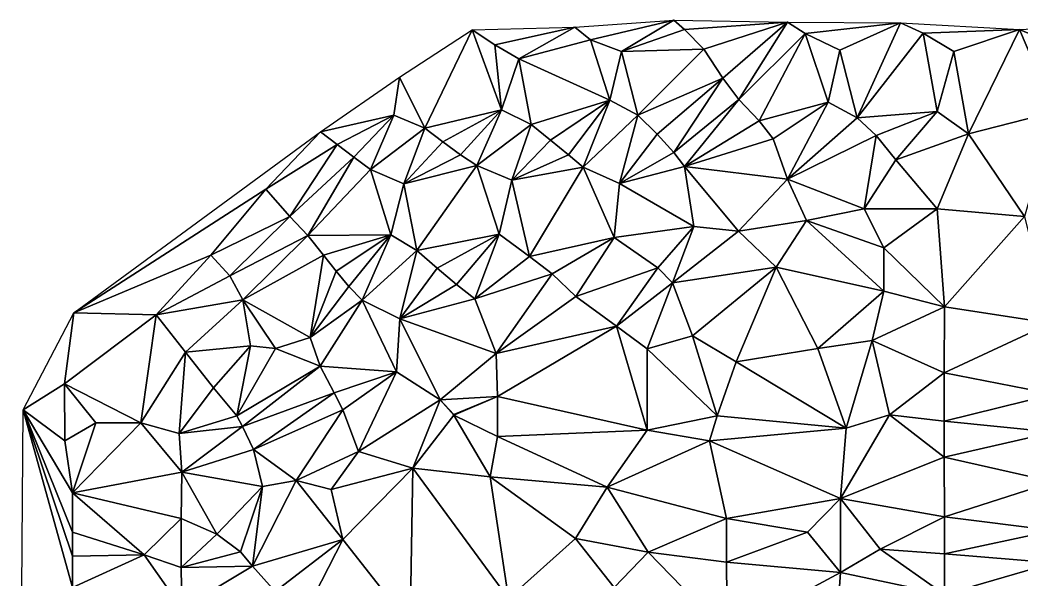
# Model space of a CAD drawing. Header units: metres. Extents: x 247432 to 247897, y 6708793 to 6709359.
# Drawn here: x 247432.2 to 247700.9, y 6709209 to 6709359.2 of the extents above; entities that cross this region are included whole.
import ezdxf

# ---------------------------------------------------------------- set-up
doc = ezdxf.new("R2010")
doc.units = ezdxf.units.M

msp = doc.modelspace()

# ---------------------------------------------------------------- linework, layer by layer
for points in [[(247607.55, 6709359.17, 18.79), (247585.16, 6709353.84, 14.72), (247580.96, 6709357.25, 12.45)], [(247607.55, 6709359.17, 18.79), (247593.5, 6709350.75, 17.73), (247585.16, 6709353.84, 14.72)], [(247610.4, 6709356.65, 20.35), (247593.5, 6709350.75, 17.73), (247607.55, 6709359.17, 18.79)], [(247638.01, 6709358.6, 27.05), (247610.4, 6709356.65, 20.35), (247607.55, 6709359.17, 18.79)], [(247638.01, 6709358.6, 27.05), (247615.58, 6709351.39, 23.18), (247610.4, 6709356.65, 20.35)], [(247638.01, 6709358.6, 27.05), (247620.7, 6709343.6, 26.31), (247615.58, 6709351.39, 23.18)], [(247625, 6709337.89, 28.84), (247620.7, 6709343.6, 26.31), (247638.01, 6709358.6, 27.05)], [(247642.73, 6709355.59, 28.81), (247625, 6709337.89, 28.84), (247638.01, 6709358.6, 27.05)], [(247668.36, 6709358.46, 32.58), (247642.73, 6709355.59, 28.81), (247638.01, 6709358.6, 27.05)], [(247668.36, 6709358.46, 32.58), (247652.06, 6709351.13, 31.74), (247642.73, 6709355.59, 28.81)], [(247668.36, 6709358.46, 32.58), (247656.71, 6709332.99, 37.3), (247652.06, 6709351.13, 31.74)], [(247674.43, 6709355.67, 34.39), (247656.71, 6709332.99, 37.3), (247668.36, 6709358.46, 32.58)], [(247700.2, 6709356.66, 37.79), (247674.43, 6709355.67, 34.39), (247668.36, 6709358.46, 32.58)], [(247731.2, 6709358.18, 41.21), (247709.69, 6709352.62, 40.19), (247700.2, 6709356.66, 37.79)], [(247553.5, 6709356.51, 6.28), (247540.77, 6709330.14, 11.91), (247533.98, 6709343.82, 6.29)], [(247561.33, 6709335.12, 14.75), (247540.77, 6709330.14, 11.91), (247553.5, 6709356.51, 6.28)], [(247580.96, 6709357.25, 12.45), (247559.55, 6709352.51, 9.09), (247553.5, 6709356.51, 6.28)], [(247561.33, 6709335.12, 14.75), (247553.5, 6709356.51, 6.28), (247559.55, 6709352.51, 9.09)], [(247580.96, 6709357.25, 12.45), (247565.93, 6709348.79, 11.66), (247559.55, 6709352.51, 9.09)], [(247585.16, 6709353.84, 14.72), (247565.93, 6709348.79, 11.66), (247580.96, 6709357.25, 12.45)], [(247615.58, 6709351.39, 23.18), (247593.5, 6709350.75, 17.73), (247610.4, 6709356.65, 20.35)], [(247642.73, 6709355.59, 28.81), (247630.38, 6709332.13, 31.63), (247625, 6709337.89, 28.84)], [(247648.96, 6709337.14, 34.64), (247630.38, 6709332.13, 31.63), (247642.73, 6709355.59, 28.81)], [(247648.96, 6709337.14, 34.64), (247642.73, 6709355.59, 28.81), (247652.06, 6709351.13, 31.74)], [(247678.14, 6709334.62, 40.25), (247656.71, 6709332.99, 37.3), (247674.43, 6709355.67, 34.39)], [(247700.2, 6709356.66, 37.79), (247682.61, 6709350.7, 37), (247674.43, 6709355.67, 34.39)], [(247678.14, 6709334.62, 40.25), (247674.43, 6709355.67, 34.39), (247682.61, 6709350.7, 37)], [(247686.58, 6709328.69, 42.16), (247682.61, 6709350.7, 37), (247700.2, 6709356.66, 37.79)], [(247709.65, 6709334.57, 43.07), (247686.58, 6709328.69, 42.16), (247700.2, 6709356.66, 37.79)], [(247709.65, 6709334.57, 43.07), (247700.2, 6709356.66, 37.79), (247709.69, 6709352.62, 40.19)], [(247561.33, 6709335.12, 14.75), (247559.55, 6709352.51, 9.09), (247565.93, 6709348.79, 11.66)], [(247590.38, 6709337.69, 20.41), (247565.93, 6709348.79, 11.66), (247585.16, 6709353.84, 14.72)], [(247590.38, 6709337.69, 20.41), (247585.16, 6709353.84, 14.72), (247593.5, 6709350.75, 17.73)], [(247597.84, 6709333.68, 23.14), (247590.38, 6709337.69, 20.41), (247593.5, 6709350.75, 17.73)], [(247615.58, 6709351.39, 23.18), (247597.84, 6709333.68, 23.14), (247593.5, 6709350.75, 17.73)], [(247620.7, 6709343.6, 26.31), (247597.84, 6709333.68, 23.14), (247615.58, 6709351.39, 23.18)], [(247656.71, 6709332.99, 37.3), (247648.96, 6709337.14, 34.64), (247652.06, 6709351.13, 31.74)], [(247686.58, 6709328.69, 42.16), (247678.14, 6709334.62, 40.25), (247682.61, 6709350.7, 37)], [(247569.29, 6709331.15, 17.52), (247561.33, 6709335.12, 14.75), (247565.93, 6709348.79, 11.66)], [(247590.38, 6709337.69, 20.41), (247569.29, 6709331.15, 17.52), (247565.93, 6709348.79, 11.66)], [(247532.45, 6709333.64, 9.05), (247512.75, 6709329.19, 6.28), (247533.98, 6709343.82, 6.29)], [(247540.77, 6709330.14, 11.91), (247532.45, 6709333.64, 9.05), (247533.98, 6709343.82, 6.29)], [(247620.7, 6709343.6, 26.31), (247603.05, 6709328.55, 25.37), (247597.84, 6709333.68, 23.14)], [(247620.7, 6709343.6, 26.31), (247607.5, 6709323.67, 27.25), (247603.05, 6709328.55, 25.37)], [(247625, 6709337.89, 28.84), (247607.5, 6709323.67, 27.25), (247620.7, 6709343.6, 26.31)], [(247590.38, 6709337.69, 20.41), (247574.46, 6709327, 19.54), (247569.29, 6709331.15, 17.52)], [(247590.38, 6709337.69, 20.41), (247579.27, 6709323.06, 21.42), (247574.46, 6709327, 19.54)], [(247583.22, 6709319.74, 23.15), (247579.27, 6709323.06, 21.42), (247590.38, 6709337.69, 20.41)], [(247597.84, 6709333.68, 23.14), (247583.22, 6709319.74, 23.15), (247590.38, 6709337.69, 20.41)], [(247625, 6709337.89, 28.84), (247610.41, 6709319.9, 28.77), (247607.5, 6709323.67, 27.25)], [(247630.38, 6709332.13, 31.63), (247610.41, 6709319.9, 28.77), (247625, 6709337.89, 28.84)], [(247648.96, 6709337.14, 34.64), (247634.14, 6709327.32, 33.56), (247630.38, 6709332.13, 31.63)], [(247648.96, 6709337.14, 34.64), (247638.01, 6709316.51, 35.47), (247634.14, 6709327.32, 33.56)], [(247656.71, 6709332.99, 37.3), (247638.01, 6709316.51, 35.47), (247648.96, 6709337.14, 34.64)], [(247532.45, 6709333.64, 9.05), (247517.27, 6709325.76, 8.06), (247512.75, 6709329.19, 6.28)], [(247532.45, 6709333.64, 9.05), (247521.69, 6709322.42, 9.94), (247517.27, 6709325.76, 8.06)], [(247526.16, 6709319.1, 11.91), (247521.69, 6709322.42, 9.94), (247532.45, 6709333.64, 9.05)], [(247540.77, 6709330.14, 11.91), (247526.16, 6709319.1, 11.91), (247532.45, 6709333.64, 9.05)], [(247561.33, 6709335.12, 14.75), (247545.59, 6709326.47, 13.86), (247540.77, 6709330.14, 11.91)], [(247561.33, 6709335.12, 14.75), (247550.33, 6709323.05, 15.74), (247545.59, 6709326.47, 13.86)], [(247554.68, 6709320.17, 17.52), (247550.33, 6709323.05, 15.74), (247561.33, 6709335.12, 14.75)], [(247569.29, 6709331.15, 17.52), (247554.68, 6709320.17, 17.52), (247561.33, 6709335.12, 14.75)], [(247597.84, 6709333.68, 23.14), (247592.97, 6709315.3, 26.13), (247583.22, 6709319.74, 23.15)], [(247603.05, 6709328.55, 25.37), (247592.97, 6709315.3, 26.13), (247597.84, 6709333.68, 23.14)], [(247678.14, 6709334.62, 40.25), (247661.79, 6709328.19, 39.44), (247656.71, 6709332.99, 37.3)], [(247678.14, 6709334.62, 40.25), (247667.1, 6709321.65, 41.3), (247661.79, 6709328.19, 39.44)], [(247686.58, 6709328.69, 42.16), (247667.1, 6709321.65, 41.3), (247678.14, 6709334.62, 40.25)], [(247709.65, 6709334.57, 43.07), (247701.59, 6709306.47, 44.11), (247686.58, 6709328.69, 42.16)], [(247569.29, 6709331.15, 17.52), (247564.12, 6709316.22, 20.39), (247554.68, 6709320.17, 17.52)], [(247574.46, 6709327, 19.54), (247564.12, 6709316.22, 20.39), (247569.29, 6709331.15, 17.52)], [(247634.14, 6709327.32, 33.56), (247610.41, 6709319.9, 28.77), (247630.38, 6709332.13, 31.63)], [(247661.79, 6709328.19, 39.44), (247638.01, 6709316.51, 35.47), (247656.71, 6709332.99, 37.3)], [(247512.75, 6709329.19, 6.28), (247498.14, 6709313.81, 6.3), (247446.67, 6709280.64, 6.31)], [(247517.27, 6709325.76, 8.06), (247498.14, 6709313.81, 6.3), (247512.75, 6709329.19, 6.28)], [(247540.77, 6709330.14, 11.91), (247535.09, 6709315.26, 14.81), (247526.16, 6709319.1, 11.91)], [(247545.59, 6709326.47, 13.86), (247535.09, 6709315.26, 14.81), (247540.77, 6709330.14, 11.91)], [(247607.5, 6709323.67, 27.25), (247592.97, 6709315.3, 26.13), (247603.05, 6709328.55, 25.37)], [(247661.79, 6709328.19, 39.44), (247658.59, 6709308.51, 40.6), (247638.01, 6709316.51, 35.47)], [(247667.1, 6709321.65, 41.3), (247658.59, 6709308.51, 40.6), (247661.79, 6709328.19, 39.44)], [(247686.58, 6709328.69, 42.16), (247678.12, 6709308.5, 42.8), (247667.1, 6709321.65, 41.3)], [(247701.59, 6709306.47, 44.11), (247678.12, 6709308.5, 42.8), (247686.58, 6709328.69, 42.16)], [(247517.27, 6709325.76, 8.06), (247504.59, 6709306.52, 9.02), (247498.14, 6709313.81, 6.3)], [(247521.69, 6709322.42, 9.94), (247504.59, 6709306.52, 9.02), (247517.27, 6709325.76, 8.06)], [(247550.33, 6709323.05, 15.74), (247535.09, 6709315.26, 14.81), (247545.59, 6709326.47, 13.86)], [(247579.27, 6709323.06, 21.42), (247564.12, 6709316.22, 20.39), (247574.46, 6709327, 19.54)], [(247638.01, 6709316.51, 35.47), (247610.41, 6709319.9, 28.77), (247634.14, 6709327.32, 33.56)], [(247554.68, 6709320.17, 17.52), (247535.09, 6709315.26, 14.81), (247550.33, 6709323.05, 15.74)], [(247583.22, 6709319.74, 23.15), (247564.12, 6709316.22, 20.39), (247579.27, 6709323.06, 21.42)], [(247610.41, 6709319.9, 28.77), (247592.97, 6709315.3, 26.13), (247607.5, 6709323.67, 27.25)], [(247509.43, 6709301.41, 11.96), (247504.59, 6709306.52, 9.02), (247521.69, 6709322.42, 9.94)], [(247526.16, 6709319.1, 11.91), (247509.43, 6709301.41, 11.96), (247521.69, 6709322.42, 9.94)], [(247554.68, 6709320.17, 17.52), (247538.6, 6709297.39, 20.38), (247535.09, 6709315.26, 14.81)], [(247560.7, 6709301.71, 23.31), (247538.6, 6709297.39, 20.38), (247554.68, 6709320.17, 17.52)], [(247560.7, 6709301.71, 23.31), (247554.68, 6709320.17, 17.52), (247564.12, 6709316.22, 20.39)], [(247678.12, 6709308.5, 42.8), (247658.59, 6709308.51, 40.6), (247667.1, 6709321.65, 41.3)], [(247531.64, 6709301.59, 17.73), (247509.43, 6709301.41, 11.96), (247526.16, 6709319.1, 11.91)], [(247531.64, 6709301.59, 17.73), (247526.16, 6709319.1, 11.91), (247535.09, 6709315.26, 14.81)], [(247583.22, 6709319.74, 23.15), (247568.83, 6709295.77, 25.94), (247564.12, 6709316.22, 20.39)], [(247591.56, 6709300.9, 28.69), (247568.83, 6709295.77, 25.94), (247583.22, 6709319.74, 23.15)], [(247591.56, 6709300.9, 28.69), (247583.22, 6709319.74, 23.15), (247592.97, 6709315.3, 26.13)], [(247612.94, 6709303.79, 31.84), (247592.97, 6709315.3, 26.13), (247610.41, 6709319.9, 28.77)], [(247624.9, 6709302.56, 33.96), (247612.94, 6709303.79, 31.84), (247610.41, 6709319.9, 28.77)], [(247638.01, 6709316.51, 35.47), (247624.9, 6709302.56, 33.96), (247610.41, 6709319.9, 28.77)], [(247538.6, 6709297.39, 20.38), (247531.64, 6709301.59, 17.73), (247535.09, 6709315.26, 14.81)], [(247568.83, 6709295.77, 25.94), (247560.7, 6709301.71, 23.31), (247564.12, 6709316.22, 20.39)], [(247612.94, 6709303.79, 31.84), (247591.56, 6709300.9, 28.69), (247592.97, 6709315.3, 26.13)], [(247643.1, 6709305.43, 37.22), (247624.9, 6709302.56, 33.96), (247638.01, 6709316.51, 35.47)], [(247658.59, 6709308.51, 40.6), (247643.1, 6709305.43, 37.22), (247638.01, 6709316.51, 35.47)], [(247498.14, 6709313.81, 6.3), (247483.34, 6709296.1, 6.27), (247446.67, 6709280.64, 6.31)], [(247504.59, 6709306.52, 9.02), (247483.34, 6709296.1, 6.27), (247498.14, 6709313.81, 6.3)], [(247663.84, 6709298.05, 41.91), (247643.1, 6709305.43, 37.22), (247658.59, 6709308.51, 40.6)], [(247678.12, 6709308.5, 42.8), (247663.84, 6709298.05, 41.91), (247658.59, 6709308.51, 40.6)], [(247678.12, 6709308.5, 42.8), (247680.09, 6709282.28, 42.38), (247663.84, 6709298.05, 41.91)], [(247701.59, 6709306.47, 44.11), (247680.09, 6709282.28, 42.38), (247678.12, 6709308.5, 42.8)], [(247504.59, 6709306.52, 9.02), (247488.49, 6709290.57, 7.92), (247483.34, 6709296.1, 6.27)], [(247509.43, 6709301.41, 11.96), (247488.49, 6709290.57, 7.92), (247504.59, 6709306.52, 9.02)], [(247643.1, 6709305.43, 37.22), (247634.99, 6709292.9, 35.94), (247624.9, 6709302.56, 33.96)], [(247663.85, 6709286.49, 41.78), (247634.99, 6709292.9, 35.94), (247643.1, 6709305.43, 37.22)], [(247663.84, 6709298.05, 41.91), (247663.85, 6709286.49, 41.78), (247643.1, 6709305.43, 37.22)], [(247701.59, 6709306.47, 44.11), (247708.65, 6709277.9, 43.12), (247680.09, 6709282.28, 42.38)], [(247509.43, 6709301.41, 11.96), (247491.95, 6709284.12, 9.8), (247488.49, 6709290.57, 7.92)], [(247513.61, 6709296.16, 14.74), (247491.95, 6709284.12, 9.8), (247509.43, 6709301.41, 11.96)], [(247531.64, 6709301.59, 17.73), (247513.61, 6709296.16, 14.74), (247509.43, 6709301.41, 11.96)], [(247531.64, 6709301.59, 17.73), (247517.01, 6709291.83, 16.8), (247513.61, 6709296.16, 14.74)], [(247531.64, 6709301.59, 17.73), (247520.37, 6709287.73, 18.67), (247517.01, 6709291.83, 16.8)], [(247531.64, 6709301.59, 17.73), (247523.99, 6709284.03, 20.39), (247520.37, 6709287.73, 18.67)], [(247538.6, 6709297.39, 20.38), (247523.99, 6709284.03, 20.39), (247531.64, 6709301.59, 17.73)], [(247560.7, 6709301.71, 23.31), (247544.03, 6709292.67, 22.58), (247538.6, 6709297.39, 20.38)], [(247560.7, 6709301.71, 23.31), (247549.28, 6709288.26, 24.44), (247544.03, 6709292.67, 22.58)], [(247560.7, 6709301.71, 23.31), (247554.21, 6709284.4, 25.94), (247549.28, 6709288.26, 24.44)], [(247568.83, 6709295.77, 25.94), (247554.21, 6709284.4, 25.94), (247560.7, 6709301.71, 23.31)], [(247612.94, 6709303.79, 31.84), (247603.29, 6709292.68, 31.88), (247591.56, 6709300.9, 28.69)], [(247612.94, 6709303.79, 31.84), (247607.14, 6709288.68, 32.98), (247603.29, 6709292.68, 31.88)], [(247624.9, 6709302.56, 33.96), (247607.14, 6709288.68, 32.98), (247612.94, 6709303.79, 31.84)], [(247634.99, 6709292.9, 35.94), (247607.14, 6709288.68, 32.98), (247624.9, 6709302.56, 33.96)], [(247591.56, 6709300.9, 28.69), (247574.89, 6709291.1, 27.75), (247568.83, 6709295.77, 25.94)], [(247591.56, 6709300.9, 28.69), (247581.22, 6709285.03, 29.64), (247574.89, 6709291.1, 27.75)], [(247603.29, 6709292.68, 31.88), (247581.22, 6709285.03, 29.64), (247591.56, 6709300.9, 28.69)], [(247483.34, 6709296.1, 6.27), (247468.73, 6709280.13, 6.23), (247446.67, 6709280.64, 6.31)], [(247488.49, 6709290.57, 7.92), (247468.73, 6709280.13, 6.23), (247483.34, 6709296.1, 6.27)], [(247509.99, 6709274, 17.71), (247491.95, 6709284.12, 9.8), (247513.61, 6709296.16, 14.74)], [(247517.01, 6709291.83, 16.8), (247509.99, 6709274, 17.71), (247513.61, 6709296.16, 14.74)], [(247538.6, 6709297.39, 20.38), (247534.09, 6709279.02, 23.61), (247523.99, 6709284.03, 20.39)], [(247544.03, 6709292.67, 22.58), (247534.09, 6709279.02, 23.61), (247538.6, 6709297.39, 20.38)], [(247680.09, 6709282.28, 42.38), (247663.85, 6709286.49, 41.78), (247663.84, 6709298.05, 41.91)], [(247574.89, 6709291.1, 27.75), (247554.21, 6709284.4, 25.94), (247568.83, 6709295.77, 25.94)], [(247491.95, 6709284.12, 9.8), (247468.73, 6709280.13, 6.23), (247488.49, 6709290.57, 7.92)], [(247517.01, 6709291.83, 16.8), (247520.37, 6709287.73, 18.67), (247509.99, 6709274, 17.71)], [(247549.28, 6709288.26, 24.44), (247534.09, 6709279.02, 23.61), (247544.03, 6709292.67, 22.58)], [(247574.89, 6709291.1, 27.75), (247559.85, 6709269.73, 29.19), (247554.21, 6709284.4, 25.94)], [(247574.89, 6709291.1, 27.75), (247581.22, 6709285.03, 29.64), (247559.85, 6709269.73, 29.19)], [(247603.29, 6709292.68, 31.88), (247592.13, 6709277.05, 32.66), (247581.22, 6709285.03, 29.64)], [(247607.14, 6709288.68, 32.98), (247592.13, 6709277.05, 32.66), (247603.29, 6709292.68, 31.88)], [(247634.99, 6709292.9, 35.94), (247612.57, 6709274.52, 35.25), (247607.14, 6709288.68, 32.98)], [(247634.99, 6709292.9, 35.94), (247624.24, 6709267.5, 36.18), (247612.57, 6709274.52, 35.25)], [(247634.99, 6709292.9, 35.94), (247646.19, 6709271.05, 37.64), (247624.24, 6709267.5, 36.18)], [(247663.85, 6709286.49, 41.78), (247646.19, 6709271.05, 37.64), (247634.99, 6709292.9, 35.94)], [(247554.21, 6709284.4, 25.94), (247534.09, 6709279.02, 23.61), (247549.28, 6709288.26, 24.44)], [(247607.14, 6709288.68, 32.98), (247600.38, 6709271, 34.26), (247592.13, 6709277.05, 32.66)], [(247612.57, 6709274.52, 35.25), (247600.38, 6709271, 34.26), (247607.14, 6709288.68, 32.98)], [(247523.99, 6709284.03, 20.39), (247509.99, 6709274, 17.71), (247520.37, 6709287.73, 18.67)], [(247663.85, 6709286.49, 41.78), (247660.73, 6709273.21, 40.08), (247646.19, 6709271.05, 37.64)], [(247680.09, 6709282.28, 42.38), (247660.73, 6709273.21, 40.08), (247663.85, 6709286.49, 41.78)], [(247491.95, 6709284.12, 9.8), (247476.56, 6709270.12, 8.78), (247468.73, 6709280.13, 6.23)], [(247494.02, 6709271.81, 12.07), (247476.56, 6709270.12, 8.78), (247491.95, 6709284.12, 9.8)], [(247509.99, 6709274, 17.71), (247500.72, 6709271.07, 14.69), (247491.95, 6709284.12, 9.8)], [(247500.72, 6709271.07, 14.69), (247494.02, 6709271.81, 12.07), (247491.95, 6709284.12, 9.8)], [(247523.99, 6709284.03, 20.39), (247512.72, 6709266.33, 20.4), (247509.99, 6709274, 17.71)], [(247533.14, 6709264.85, 26.12), (247512.72, 6709266.33, 20.4), (247523.99, 6709284.03, 20.39)], [(247533.14, 6709264.85, 26.12), (247523.99, 6709284.03, 20.39), (247534.09, 6709279.02, 23.61)], [(247559.85, 6709269.73, 29.19), (247534.09, 6709279.02, 23.61), (247554.21, 6709284.4, 25.94)], [(247592.13, 6709277.05, 32.66), (247559.85, 6709269.73, 29.19), (247581.22, 6709285.03, 29.64)], [(247433.02, 6709254.61, 10.61), (247446.67, 6709280.64, 6.31), (247444.17, 6709261.63, 8.9)], [(247468.73, 6709280.13, 6.23), (247444.17, 6709261.63, 8.9), (247446.67, 6709280.64, 6.31)], [(247468.73, 6709280.13, 6.23), (247464.59, 6709251.19, 9.88), (247444.17, 6709261.63, 8.9)], [(247476.56, 6709270.12, 8.78), (247464.59, 6709251.19, 9.88), (247468.73, 6709280.13, 6.23)], [(247680.09, 6709282.28, 42.38), (247680.08, 6709264.56, 40.65), (247660.73, 6709273.21, 40.08)], [(247708.65, 6709277.9, 43.12), (247680.08, 6709264.56, 40.65), (247680.09, 6709282.28, 42.38)], [(247544.87, 6709257.3, 29.22), (247533.14, 6709264.85, 26.12), (247534.09, 6709279.02, 23.61)], [(247559.85, 6709269.73, 29.19), (247544.87, 6709257.3, 29.22), (247534.09, 6709279.02, 23.61)], [(247708.65, 6709277.9, 43.12), (247709.32, 6709258.82, 40.96), (247680.08, 6709264.56, 40.65)], [(247592.13, 6709277.05, 32.66), (247560.27, 6709258.22, 30.64), (247559.85, 6709269.73, 29.19)], [(247600.35, 6709249.2, 34.59), (247560.27, 6709258.22, 30.64), (247592.13, 6709277.05, 32.66)], [(247600.38, 6709271, 34.26), (247600.35, 6709249.2, 34.59), (247592.13, 6709277.05, 32.66)], [(247612.57, 6709274.52, 35.25), (247619.14, 6709253, 35.89), (247600.38, 6709271, 34.26)], [(247624.24, 6709267.5, 36.18), (247619.14, 6709253, 35.89), (247612.57, 6709274.52, 35.25)], [(247494.02, 6709271.81, 12.07), (247484.09, 6709260.51, 11.28), (247476.56, 6709270.12, 8.78)], [(247494.02, 6709271.81, 12.07), (247490.33, 6709253.05, 13.22), (247484.09, 6709260.51, 11.28)], [(247500.72, 6709271.07, 14.69), (247490.33, 6709253.05, 13.22), (247494.02, 6709271.81, 12.07)], [(247512.72, 6709266.33, 20.4), (247500.72, 6709271.07, 14.69), (247509.99, 6709274, 17.71)], [(247660.73, 6709273.21, 40.08), (247653.72, 6709249.75, 36.9), (247646.19, 6709271.05, 37.64)], [(247660.73, 6709273.21, 40.08), (247665.35, 6709253.32, 38.63), (247653.72, 6709249.75, 36.9)], [(247680.08, 6709264.56, 40.65), (247665.35, 6709253.32, 38.63), (247660.73, 6709273.21, 40.08)], [(247474.85, 6709248.27, 11.97), (247464.59, 6709251.19, 9.88), (247476.56, 6709270.12, 8.78)], [(247484.09, 6709260.51, 11.28), (247474.85, 6709248.27, 11.97), (247476.56, 6709270.12, 8.78)], [(247512.72, 6709266.33, 20.4), (247490.33, 6709253.05, 13.22), (247500.72, 6709271.07, 14.69)], [(247560.27, 6709258.22, 30.64), (247544.87, 6709257.3, 29.22), (247559.85, 6709269.73, 29.19)], [(247619.14, 6709253, 35.89), (247600.35, 6709249.2, 34.59), (247600.38, 6709271, 34.26)], [(247646.19, 6709271.05, 37.64), (247653.72, 6709249.75, 36.9), (247624.24, 6709267.5, 36.18)], [(247512.72, 6709266.33, 20.4), (247491.85, 6709250.13, 14.71), (247490.33, 6709253.05, 13.22)], [(247516.45, 6709259.22, 23.18), (247491.85, 6709250.13, 14.71), (247512.72, 6709266.33, 20.4)], [(247533.14, 6709264.85, 26.12), (247516.45, 6709259.22, 23.18), (247512.72, 6709266.33, 20.4)], [(247653.72, 6709249.75, 36.9), (247619.14, 6709253, 35.89), (247624.24, 6709267.5, 36.18)], [(247533.14, 6709264.85, 26.12), (247518.76, 6709254.65, 24.76), (247516.45, 6709259.22, 23.18)], [(247533.14, 6709264.85, 26.12), (247522.95, 6709243.48, 26.69), (247518.76, 6709254.65, 24.76)], [(247544.87, 6709257.3, 29.22), (247522.95, 6709243.48, 26.69), (247533.14, 6709264.85, 26.12)], [(247680.08, 6709264.56, 40.65), (247680.08, 6709251.64, 39.19), (247665.35, 6709253.32, 38.63)], [(247709.32, 6709258.82, 40.96), (247680.08, 6709251.64, 39.19), (247680.08, 6709264.56, 40.65)], [(247433.02, 6709254.61, 10.61), (247444.17, 6709261.63, 8.9), (247444.18, 6709246.37, 11.61)], [(247464.59, 6709251.19, 9.88), (247452.5, 6709251.19, 9.85), (247444.17, 6709261.63, 8.9)], [(247444.18, 6709246.37, 11.61), (247444.17, 6709261.63, 8.9), (247452.5, 6709251.19, 9.85)], [(247490.33, 6709253.05, 13.22), (247474.85, 6709248.27, 11.97), (247484.09, 6709260.51, 11.28)], [(247516.45, 6709259.22, 23.18), (247494.85, 6709244.03, 17.49), (247491.85, 6709250.13, 14.71)], [(247518.76, 6709254.65, 24.76), (247494.85, 6709244.03, 17.49), (247516.45, 6709259.22, 23.18)], [(247709.32, 6709258.82, 40.96), (247709.32, 6709248.69, 39.51), (247680.08, 6709251.64, 39.19)], [(247544.87, 6709257.3, 29.22), (247537.57, 6709238.96, 29.41), (247522.95, 6709243.48, 26.69)], [(247544.87, 6709257.3, 29.22), (247548.57, 6709253.23, 30.19), (247537.57, 6709238.96, 29.41)], [(247560.27, 6709258.22, 30.64), (247548.57, 6709253.4, 30.19), (247544.87, 6709257.3, 29.22)], [(247548.57, 6709253.4, 30.19), (247548.57, 6709253.23, 30.19), (247544.87, 6709257.3, 29.22)], [(247560.27, 6709258.22, 30.64), (247548.57, 6709253.23, 30.19), (247548.57, 6709253.4, 30.19)], [(247560.27, 6709258.22, 30.64), (247560.26, 6709247.49, 30.93), (247548.57, 6709253.23, 30.19)], [(247600.35, 6709249.2, 34.59), (247560.26, 6709247.49, 30.93), (247560.27, 6709258.22, 30.64)], [(247432.21, 6709146.14, 30.16), (247433.02, 6709254.61, 10.61), (247446.32, 6709206.97, 20.27)], [(247433.02, 6709254.61, 10.61), (247446.31, 6709215.37, 18.16), (247446.32, 6709206.97, 20.27)], [(247446.31, 6709221.81, 16.75), (247446.31, 6709215.37, 18.16), (247433.02, 6709254.61, 10.61)], [(247433.02, 6709254.61, 10.61), (247444.18, 6709246.37, 11.61), (247446.31, 6709232.41, 14.63)], [(247446.31, 6709221.81, 16.75), (247433.02, 6709254.61, 10.61), (247446.31, 6709232.41, 14.63)], [(247491.85, 6709250.13, 14.71), (247474.85, 6709248.27, 11.97), (247490.33, 6709253.05, 13.22)], [(247518.76, 6709254.65, 24.76), (247506.28, 6709235.66, 23.08), (247494.85, 6709244.03, 17.49)], [(247522.95, 6709243.48, 26.69), (247506.28, 6709235.66, 23.08), (247518.76, 6709254.65, 24.76)], [(247558.3, 6709236.67, 30.54), (247537.57, 6709238.96, 29.41), (247548.57, 6709253.23, 30.19)], [(247560.26, 6709247.49, 30.93), (247558.3, 6709236.67, 30.54), (247548.57, 6709253.23, 30.19)], [(247619.14, 6709253, 35.89), (247617.12, 6709246.31, 34.96), (247600.35, 6709249.2, 34.59)], [(247653.72, 6709249.75, 36.9), (247617.12, 6709246.31, 34.96), (247619.14, 6709253, 35.89)], [(247665.35, 6709253.32, 38.63), (247652.22, 6709230.84, 34.39), (247653.72, 6709249.75, 36.9)], [(247680.08, 6709241.95, 37.41), (247652.22, 6709230.84, 34.39), (247665.35, 6709253.32, 38.63)], [(247680.08, 6709251.64, 39.19), (247680.08, 6709241.95, 37.41), (247665.35, 6709253.32, 38.63)], [(247446.31, 6709232.41, 14.63), (247444.18, 6709246.37, 11.61), (247452.5, 6709251.19, 9.85)], [(247446.31, 6709232.41, 14.63), (247452.5, 6709251.19, 9.85), (247464.59, 6709251.19, 9.88)], [(247475.57, 6709237.9, 14.53), (247446.31, 6709232.41, 14.63), (247464.59, 6709251.19, 9.88)], [(247475.57, 6709237.9, 14.53), (247464.59, 6709251.19, 9.88), (247474.85, 6709248.27, 11.97)], [(247709.32, 6709248.69, 39.51), (247680.08, 6709241.95, 37.41), (247680.08, 6709251.64, 39.19)], [(247491.85, 6709250.13, 14.71), (247475.57, 6709237.9, 14.53), (247474.85, 6709248.27, 11.97)], [(247494.85, 6709244.03, 17.49), (247475.57, 6709237.9, 14.53), (247491.85, 6709250.13, 14.71)], [(247600.35, 6709249.2, 34.59), (247589.62, 6709233.94, 32.14), (247560.26, 6709247.49, 30.93)], [(247617.12, 6709246.31, 34.96), (247589.62, 6709233.94, 32.14), (247600.35, 6709249.2, 34.59)], [(247653.72, 6709249.75, 36.9), (247652.22, 6709230.84, 34.39), (247617.12, 6709246.31, 34.96)], [(247709.32, 6709248.69, 39.51), (247709.32, 6709235.32, 37.18), (247680.08, 6709241.95, 37.41)], [(247589.62, 6709233.94, 32.14), (247558.3, 6709236.67, 30.54), (247560.26, 6709247.49, 30.93)], [(247617.12, 6709246.31, 34.96), (247621.65, 6709225.52, 32.21), (247589.62, 6709233.94, 32.14)], [(247652.22, 6709230.84, 34.39), (247621.65, 6709225.52, 32.21), (247617.12, 6709246.31, 34.96)], [(247497.26, 6709234.12, 20.3), (247475.57, 6709237.9, 14.53), (247494.85, 6709244.03, 17.49)], [(247506.28, 6709235.66, 23.08), (247497.26, 6709234.12, 20.3), (247494.85, 6709244.03, 17.49)], [(247522.95, 6709243.48, 26.69), (247515.62, 6709233.28, 25.87), (247506.28, 6709235.66, 23.08)], [(247537.57, 6709238.96, 29.41), (247515.62, 6709233.28, 25.87), (247522.95, 6709243.48, 26.69)], [(247680.08, 6709241.95, 37.41), (247680.09, 6709225.95, 34.95), (247652.22, 6709230.84, 34.39)], [(247709.32, 6709235.32, 37.18), (247680.09, 6709225.95, 34.95), (247680.08, 6709241.95, 37.41)], [(247475.41, 6709225.51, 17.23), (247446.31, 6709232.41, 14.63), (247475.57, 6709237.9, 14.53)], [(247485.02, 6709221.31, 19.48), (247475.41, 6709225.51, 17.23), (247475.57, 6709237.9, 14.53)], [(247497.26, 6709234.12, 20.3), (247485.02, 6709221.31, 19.48), (247475.57, 6709237.9, 14.53)], [(247537.57, 6709238.96, 29.41), (247518.79, 6709219.88, 27.48), (247515.62, 6709233.28, 25.87)], [(247537.57, 6709238.96, 29.41), (247536.79, 6709196.86, 28.56), (247518.79, 6709219.88, 27.48)], [(247563.18, 6709204, 28.14), (247536.79, 6709196.86, 28.56), (247537.57, 6709238.96, 29.41)], [(247558.3, 6709236.67, 30.54), (247563.18, 6709204, 28.14), (247537.57, 6709238.96, 29.41)], [(247497.26, 6709234.12, 20.3), (247491.31, 6709216.55, 21.39), (247485.02, 6709221.31, 19.48)], [(247497.26, 6709234.12, 20.3), (247494.57, 6709212.69, 23.1), (247491.31, 6709216.55, 21.39)], [(247506.28, 6709235.66, 23.08), (247494.57, 6709212.69, 23.1), (247497.26, 6709234.12, 20.3)], [(247518.79, 6709219.88, 27.48), (247494.57, 6709212.69, 23.1), (247506.28, 6709235.66, 23.08)], [(247518.79, 6709219.88, 27.48), (247506.28, 6709235.66, 23.08), (247515.62, 6709233.28, 25.87)], [(247589.62, 6709233.94, 32.14), (247581.2, 6709220.13, 30.06), (247558.3, 6709236.67, 30.54)], [(247581.2, 6709220.13, 30.06), (247563.18, 6709204, 28.14), (247558.3, 6709236.67, 30.54)], [(247709.32, 6709235.32, 37.18), (247709.32, 6709222.31, 35.16), (247680.09, 6709225.95, 34.95)], [(247475.41, 6709225.51, 17.23), (247465.52, 6709215.76, 18.27), (247446.31, 6709232.41, 14.63)], [(247446.31, 6709221.81, 16.75), (247446.31, 6709232.41, 14.63), (247465.52, 6709215.76, 18.27)], [(247589.62, 6709233.94, 32.14), (247600.68, 6709216.46, 30.39), (247581.2, 6709220.13, 30.06)], [(247621.65, 6709225.52, 32.21), (247600.68, 6709216.46, 30.39), (247589.62, 6709233.94, 32.14)], [(247652.22, 6709230.84, 34.39), (247643.39, 6709221.84, 32.66), (247621.65, 6709225.52, 32.21)], [(247652.22, 6709230.84, 34.39), (247652.23, 6709211.04, 31.64), (247643.39, 6709221.84, 32.66)], [(247652.22, 6709230.84, 34.39), (247662.88, 6709217.27, 33.13), (247652.23, 6709211.04, 31.64)], [(247680.09, 6709225.95, 34.95), (247662.88, 6709217.27, 33.13), (247652.22, 6709230.84, 34.39)], [(247475.41, 6709225.51, 17.23), (247475.4, 6709212.37, 20.26), (247465.52, 6709215.76, 18.27)], [(247485.02, 6709221.31, 19.48), (247475.4, 6709212.37, 20.26), (247475.41, 6709225.51, 17.23)], [(247621.65, 6709225.52, 32.21), (247621.66, 6709213.78, 30.74), (247600.68, 6709216.46, 30.39)], [(247643.39, 6709221.84, 32.66), (247621.66, 6709213.78, 30.74), (247621.65, 6709225.52, 32.21)], [(247680.09, 6709225.95, 34.95), (247680.1, 6709216, 33.45), (247662.88, 6709217.27, 33.13)], [(247709.32, 6709222.31, 35.16), (247680.1, 6709216, 33.45), (247680.09, 6709225.95, 34.95)], [(247446.31, 6709221.81, 16.75), (247465.52, 6709215.76, 18.27), (247446.31, 6709215.37, 18.16)], [(247485.02, 6709221.31, 19.48), (247491.31, 6709216.55, 21.39), (247475.4, 6709212.37, 20.26)], [(247643.39, 6709221.84, 32.66), (247652.23, 6709211.04, 31.64), (247621.66, 6709213.78, 30.74)], [(247709.32, 6709222.31, 35.16), (247709.33, 6709213.59, 33.73), (247680.1, 6709216, 33.45)], [(247518.79, 6709219.88, 27.48), (247500.59, 6709205.88, 25.79), (247494.57, 6709212.69, 23.1)], [(247518.79, 6709219.88, 27.48), (247507.37, 6709197.49, 27.84), (247500.59, 6709205.88, 25.79)], [(247518.79, 6709219.88, 27.48), (247536.79, 6709196.86, 28.56), (247507.37, 6709197.49, 27.84)], [(247581.2, 6709220.13, 30.06), (247591.54, 6709206.99, 28.74), (247563.18, 6709204, 28.14)], [(247581.2, 6709220.13, 30.06), (247600.68, 6709216.46, 30.39), (247591.54, 6709206.99, 28.74)], [(247465.52, 6709215.76, 18.27), (247446.32, 6709206.97, 20.27), (247446.31, 6709215.37, 18.16)], [(247475.56, 6709201.33, 23.03), (247446.32, 6709206.97, 20.27), (247465.52, 6709215.76, 18.27)], [(247475.56, 6709201.33, 23.03), (247465.52, 6709215.76, 18.27), (247475.4, 6709212.37, 20.26)], [(247494.57, 6709212.69, 23.1), (247475.4, 6709212.37, 20.26), (247491.31, 6709216.55, 21.39)], [(247621.86, 6709194.62, 28.27), (247591.54, 6709206.99, 28.74), (247600.68, 6709216.46, 30.39)], [(247621.66, 6709213.78, 30.74), (247621.86, 6709194.62, 28.27), (247600.68, 6709216.46, 30.39)], [(247680.1, 6709205.12, 31.53), (247652.23, 6709211.04, 31.64), (247662.88, 6709217.27, 33.13)], [(247680.1, 6709216, 33.45), (247680.1, 6709205.12, 31.53), (247662.88, 6709217.27, 33.13)], [(247709.33, 6709213.59, 33.73), (247680.1, 6709205.12, 31.53), (247680.1, 6709216, 33.45)], [(247494.57, 6709212.69, 23.1), (247475.56, 6709201.33, 23.03), (247475.4, 6709212.37, 20.26)], [(247500.59, 6709205.88, 25.79), (247475.56, 6709201.33, 23.03), (247494.57, 6709212.69, 23.1)], [(247652.23, 6709211.04, 31.64), (247621.86, 6709194.62, 28.27), (247621.66, 6709213.78, 30.74)], [(247709.33, 6709213.59, 33.73), (247709.33, 6709200.32, 31.47), (247680.1, 6709205.12, 31.53)], [(247652.23, 6709211.04, 31.64), (247650.88, 6709192.14, 29.03), (247621.86, 6709194.62, 28.27)], [(247680.1, 6709205.12, 31.53), (247650.88, 6709192.14, 29.03), (247652.23, 6709211.04, 31.64)]]:
    msp.add_3dface(points)

doc.saveas('drawing.dxf')
